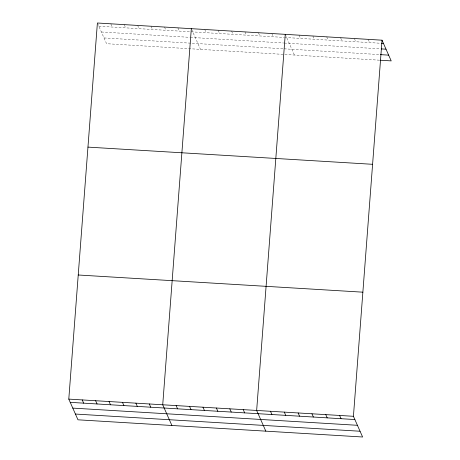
<?xml version="1.0" encoding="UTF-8"?>
<svg xmlns="http://www.w3.org/2000/svg" width="460" height="460" viewBox="0 0 460 460"><rect width="100%" height="100%" fill="white"/><g stroke="black" fill="none" stroke-linecap="round" stroke-linejoin="round"><path stroke-width="0.34" stroke-dasharray="2.3 1.72" d="M98.831 26.237L283.866 37.41M284.573 37.456L380.702 43.263M101.384 31.999L189.664 37.335M190.371 37.375L283.596 43.004M284.303 43.05L380.489 48.858M104.017 37.938L283.4 48.771M284.108 48.818L380.357 54.631M379.454 60.185L106.57 43.706L97.681 23.65M368.207 39.353L369.639 42.59M354.384 38.519L355.816 41.757M340.555 37.685L341.993 40.923M326.732 36.852L328.164 40.089M312.903 36.012L314.341 39.255M299.08 35.178L300.518 38.416M285.257 34.345L294.429 55.05M271.837 33.534L273.269 36.771M258.416 32.723L259.854 35.96M245.002 31.912L246.433 35.15M231.581 31.102L233.013 34.339M218.161 30.291L219.598 33.528M204.746 29.48L206.178 32.723M191.613 29.319L200.502 49.375M177.905 27.864L179.342 31.102M164.49 27.054L165.922 30.291M151.07 26.243L152.501 29.48M137.649 25.432L139.087 28.669M124.234 24.621L125.666 27.859M110.814 23.811L112.246 27.048"/><path stroke-width="0.69" d="M382.03 40.193L353.429 416.294L362.606 437L77.97 419.808L68.793 399.107L97.393 23L382.03 40.193L391.207 60.892L380.144 60.225M191.325 28.675L162.725 404.777L171.896 425.483M285.257 34.345L256.651 410.452L265.828 431.158M381.392 43.303L383.467 43.43M381.185 48.898L386.02 49.191M380.357 54.631L388.654 55.131M87.958 147.114L372.594 164.306M78.234 274.994L362.871 292.18M68.793 399.107L353.429 416.294M70.23 402.345L354.867 419.537M72.783 408.106L357.42 425.299M75.411 414.046L360.053 431.238M339.606 415.46L341.038 418.698M325.778 414.627L327.215 417.864M311.955 413.793L313.392 417.03M298.132 412.959L299.563 416.197M284.303 412.12L285.74 415.357M270.48 411.286L271.912 414.523M243.236 409.641L244.668 412.879M229.816 408.831L231.253 412.068M216.395 408.02L217.833 411.257M202.981 407.209L204.412 410.447M189.56 406.398L190.998 409.636M176.14 405.588L177.577 408.825M149.304 403.972L150.742 407.209M135.884 403.161L137.321 406.398M122.469 402.35L123.901 405.588M109.049 401.54L110.486 404.777M95.628 400.729L97.066 403.966M82.213 399.918L83.645 403.155"/></g></svg>
